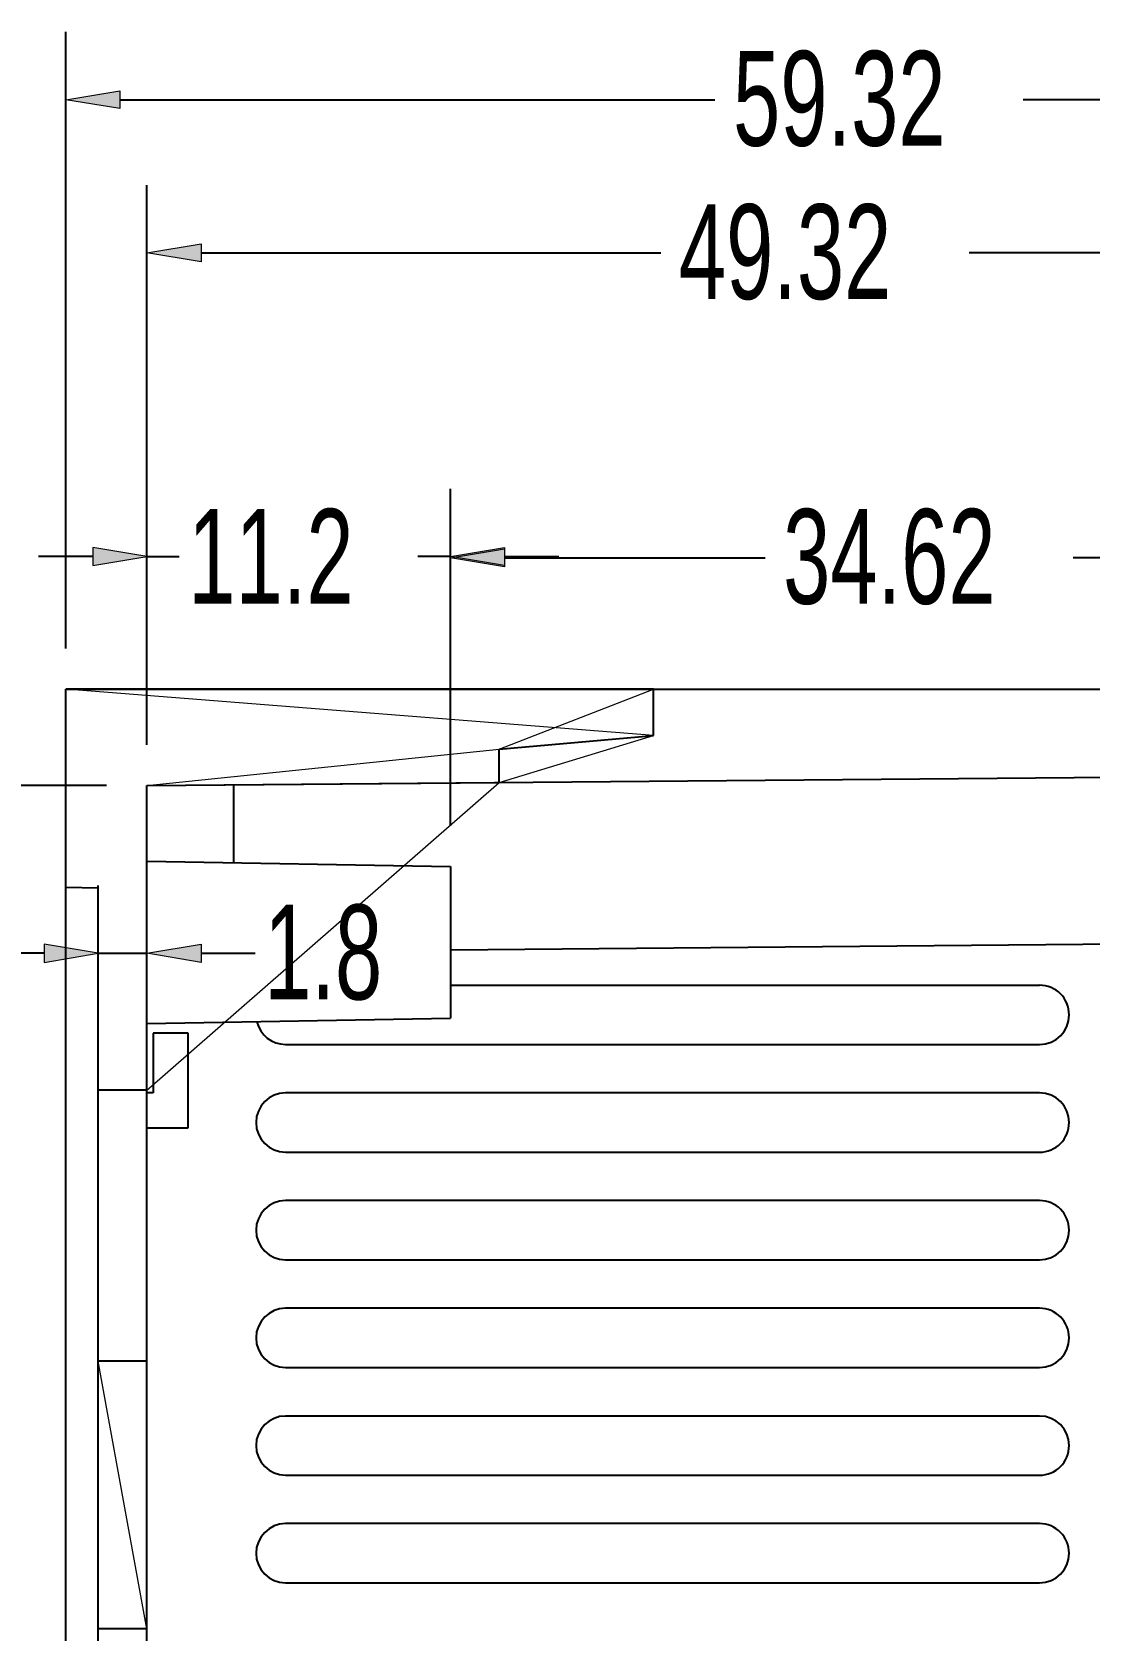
# Model space of a CAD drawing. Header units: inches. Extents: x 0 to 800, y 356 to 444.
# Drawn here: x 558.93 to 567.12, y 408.56 to 420.95 of the extents above; entities that cross this region are included whole.
import ezdxf

# ---------------------------------------------------------------- set-up
doc = ezdxf.new("R2010")
doc.units = ezdxf.units.IN
doc.header["$MEASUREMENT"] = 0

# ---------------------------------------------------------------- blocks, each defined once
blk = doc.blocks.new('block 1750')
at = {"color": 7, "lineweight": 25, "true_color": 0xffffff}
blk.add_lwpolyline([(563.748, 415.855), (559.193, 415.855)], dxfattribs=at)
blk = doc.blocks.new('block 1751')
at = {"color": 7, "lineweight": 25, "true_color": 0xffffff}
blk.add_lwpolyline([(563.748, 415.494), (563.748, 415.855)], dxfattribs=at)
blk = doc.blocks.new('block 1752')
at = {"color": 7, "lineweight": 25, "true_color": 0xffffff}
blk.add_lwpolyline([(562.552, 415.389), (563.748, 415.494)], dxfattribs=at)
blk = doc.blocks.new('block 1753')
at = {"color": 7, "lineweight": 25, "true_color": 0xffffff}
blk.add_lwpolyline([(562.552, 415.131), (562.552, 415.389)], dxfattribs=at)
blk = doc.blocks.new('block 1754')
at = {"color": 7, "lineweight": 25, "true_color": 0xffffff}
blk.add_lwpolyline([(559.822, 415.107), (562.552, 415.131)], dxfattribs=at)
blk = doc.blocks.new('block 1755')
at = {"color": 7, "lineweight": 25, "true_color": 0xffffff}
blk.add_lwpolyline([(559.822, 412.747), (559.822, 415.107)], dxfattribs=at)
blk = doc.blocks.new('block 1756')
at = {"color": 7, "lineweight": 25, "true_color": 0xffffff}
blk.add_lwpolyline([(559.822, 412.747), (559.445, 412.747)], dxfattribs=at)
blk = doc.blocks.new('block 1757')
at = {"color": 7, "lineweight": 25, "true_color": 0xffffff}
blk.add_lwpolyline([(559.445, 412.747), (559.445, 414.312)], dxfattribs=at)
blk = doc.blocks.new('block 1758')
at = {"color": 7, "lineweight": 25, "true_color": 0xffffff}
blk.add_lwpolyline([(559.445, 414.312), (559.193, 414.317)], dxfattribs=at)
blk = doc.blocks.new('block 1759')
at = {"color": 7, "lineweight": 25, "true_color": 0xffffff}
blk.add_lwpolyline([(559.193, 414.317), (559.193, 415.855)], dxfattribs=at)
blk = doc.blocks.new('block 1760')
at = {"color": 7, "lineweight": 25, "true_color": 0xffffff}
blk.add_lwpolyline([(559.822, 408.573), (559.445, 408.573)], dxfattribs=at)
blk = doc.blocks.new('block 1761')
at = {"color": 7, "lineweight": 25, "true_color": 0xffffff}
blk.add_lwpolyline([(559.445, 408.573), (559.445, 410.647)], dxfattribs=at)
blk = doc.blocks.new('block 1762')
at = {"color": 7, "lineweight": 25, "true_color": 0xffffff}
blk.add_lwpolyline([(559.822, 410.647), (559.445, 410.647)], dxfattribs=at)
blk = doc.blocks.new('block 1763')
at = {"color": 7, "lineweight": 25, "true_color": 0xffffff}
blk.add_lwpolyline([(559.822, 408.573), (559.822, 410.647)], dxfattribs=at)
blk = doc.blocks.new('block 1764')
at = {"true_color": 0x000000}
h = blk.add_hatch(dxfattribs=at)
h.set_pattern_fill('AI_USER_DEFINED_HATCH', color=18, scale=10, angle=45, style=0, pattern_type=0)
h.set_pattern_definition([(45, (0, 0), (-7.07107, 7.07107), [])])
edge = h.paths.add_edge_path()
edge.add_spline(control_points=[(559.445, 399.829), (559.445, 399.829), (559.193, 399.824), (559.193, 399.824), (559.193, 399.824), (559.445, 399.829), (559.445, 399.829), (559.445, 399.829), (559.445, 401.856), (559.445, 401.856), (559.445, 401.856), (559.822, 401.856), (559.822, 401.856), (559.822, 401.856), (559.445, 401.856), (559.445, 401.856), (559.445, 401.856), (559.822, 399.034), (559.822, 399.034), (559.822, 399.034), (559.822, 401.856), (559.822, 401.856), (559.822, 401.856), (559.822, 399.034), (559.822, 399.034), (559.822, 399.034), (562.552, 399.011), (562.552, 399.011), (562.552, 399.011), (562.552, 398.752), (562.552, 398.752), (562.552, 398.752), (562.552, 399.011), (562.552, 399.011), (562.552, 399.011), (563.748, 398.647), (563.748, 398.647), (563.748, 398.647), (562.552, 398.752), (562.552, 398.752), (562.552, 398.752), (563.748, 398.286), (563.748, 398.286), (563.748, 398.286), (563.748, 398.647), (563.748, 398.647), (563.748, 398.647), (563.748, 398.286), (563.748, 398.286), (563.748, 398.286), (559.193, 398.286), (559.193, 398.286), (559.193, 398.286), (559.193, 399.824), (559.193, 399.824), (559.193, 399.824), (559.445, 399.829), (559.445, 399.829)], knot_values=[0, 0, 0, 0, 1, 1, 1, 2, 2, 2, 3, 3, 3, 4, 4, 4, 5, 5, 5, 6, 6, 6, 7, 7, 7, 8, 8, 8, 9, 9, 9, 10, 10, 10, 11, 11, 11, 12, 12, 12, 13, 13, 13, 14, 14, 14, 15, 15, 15, 16, 16, 16, 17, 17, 17, 18, 18, 18, 19, 19, 19, 19], degree=3, periodic=1)
edge = h.paths.add_edge_path()
edge.add_spline(control_points=[(563.748, 415.855), (563.748, 415.855), (559.193, 415.855), (559.193, 415.855), (559.193, 415.855), (563.748, 415.494), (563.748, 415.494), (563.748, 415.494), (563.748, 415.855), (563.748, 415.855), (563.748, 415.855), (562.552, 415.389), (562.552, 415.389), (562.552, 415.389), (563.748, 415.494), (563.748, 415.494), (563.748, 415.494), (562.552, 415.131), (562.552, 415.131), (562.552, 415.131), (562.552, 415.389), (562.552, 415.389), (562.552, 415.389), (559.822, 415.107), (559.822, 415.107), (559.822, 415.107), (562.552, 415.131), (562.552, 415.131), (562.552, 415.131), (559.822, 412.747), (559.822, 412.747), (559.822, 412.747), (559.822, 415.107), (559.822, 415.107), (559.822, 415.107), (559.822, 412.747), (559.822, 412.747), (559.822, 412.747), (559.445, 412.747), (559.445, 412.747), (559.445, 412.747), (559.445, 414.312), (559.445, 414.312), (559.445, 414.312), (559.193, 414.316), (559.193, 414.316), (559.193, 414.316), (559.193, 415.855), (559.193, 415.855), (559.193, 415.855), (563.748, 415.855), (563.748, 415.855)], knot_values=[0, 0, 0, 0, 1, 1, 1, 2, 2, 2, 3, 3, 3, 4, 4, 4, 5, 5, 5, 6, 6, 6, 7, 7, 7, 8, 8, 8, 9, 9, 9, 10, 10, 10, 11, 11, 11, 12, 12, 12, 13, 13, 13, 14, 14, 14, 15, 15, 15, 16, 16, 16, 17, 17, 17, 17], degree=3, periodic=1)
edge = h.paths.add_edge_path()
edge.add_spline(control_points=[(559.822, 408.573), (559.822, 408.573), (559.445, 408.573), (559.445, 408.573), (559.445, 408.573), (559.445, 410.647), (559.445, 410.647), (559.445, 410.647), (559.822, 410.647), (559.822, 410.647), (559.822, 410.647), (559.445, 410.647), (559.445, 410.647), (559.445, 410.647), (559.822, 408.573), (559.822, 408.573), (559.822, 408.573), (559.822, 410.647), (559.822, 410.647), (559.822, 410.647), (559.822, 408.573), (559.822, 408.573)], knot_values=[0, 0, 0, 0, 1, 1, 1, 2, 2, 2, 3, 3, 3, 4, 4, 4, 5, 5, 5, 6, 6, 6, 7, 7, 7, 7], degree=3, periodic=1)
at = {"lineweight": 0}
for points, knots in [([(563.748, 415.855), (563.748, 415.855), (559.193, 415.855), (559.193, 415.855), (559.193, 415.855), (563.748, 415.494), (563.748, 415.494), (563.748, 415.494), (563.748, 415.855), (563.748, 415.855), (563.748, 415.855), (562.552, 415.389), (562.552, 415.389), (562.552, 415.389), (563.748, 415.494), (563.748, 415.494), (563.748, 415.494), (562.552, 415.131), (562.552, 415.131), (562.552, 415.131), (562.552, 415.389), (562.552, 415.389), (562.552, 415.389), (559.822, 415.107), (559.822, 415.107), (559.822, 415.107), (562.552, 415.131), (562.552, 415.131), (562.552, 415.131), (559.822, 412.747), (559.822, 412.747), (559.822, 412.747), (559.822, 415.107), (559.822, 415.107), (559.822, 415.107), (559.822, 412.747), (559.822, 412.747), (559.822, 412.747), (559.445, 412.747), (559.445, 412.747), (559.445, 412.747), (559.445, 414.312), (559.445, 414.312), (559.445, 414.312), (559.193, 414.316), (559.193, 414.316), (559.193, 414.316), (559.193, 415.855), (559.193, 415.855), (559.193, 415.855), (563.748, 415.855), (563.748, 415.855)], [0, 0, 0, 0, 1, 1, 1, 2, 2, 2, 3, 3, 3, 4, 4, 4, 5, 5, 5, 6, 6, 6, 7, 7, 7, 8, 8, 8, 9, 9, 9, 10, 10, 10, 11, 11, 11, 12, 12, 12, 13, 13, 13, 14, 14, 14, 15, 15, 15, 16, 16, 16, 17, 17, 17, 17]), ([(559.822, 408.573), (559.822, 408.573), (559.445, 408.573), (559.445, 408.573), (559.445, 408.573), (559.445, 410.647), (559.445, 410.647), (559.445, 410.647), (559.822, 410.647), (559.822, 410.647), (559.822, 410.647), (559.445, 410.647), (559.445, 410.647), (559.445, 410.647), (559.822, 408.573), (559.822, 408.573), (559.822, 408.573), (559.822, 410.647), (559.822, 410.647), (559.822, 410.647), (559.822, 408.573), (559.822, 408.573)], [0, 0, 0, 0, 1, 1, 1, 2, 2, 2, 3, 3, 3, 4, 4, 4, 5, 5, 5, 6, 6, 6, 7, 7, 7, 7])]:
    blk.add_open_spline(points, degree=3, knots=knots, dxfattribs=at)
blk = doc.blocks.new('block 1817')
at = {"color": 7, "lineweight": 25, "true_color": 0xffffff}
blk.add_lwpolyline([(559.193, 398.286), (559.193, 415.855)], dxfattribs=at)
blk = doc.blocks.new('block 1823')
at = {"color": 7, "lineweight": 25, "true_color": 0xffffff}
blk.add_lwpolyline([(559.445, 399.829), (559.445, 414.312)], dxfattribs=at)
blk = doc.blocks.new('block 1824')
at = {"color": 7, "lineweight": 25, "true_color": 0xffffff}
blk.add_lwpolyline([(559.822, 399.034), (559.822, 415.107)], dxfattribs=at)
blk = doc.blocks.new('block 1825')
at = {"color": 7, "lineweight": 25, "true_color": 0xffffff}
blk.add_lwpolyline([(559.87, 413.189), (559.87, 412.727)], dxfattribs=at)
blk = doc.blocks.new('block 1827')
at = {"color": 7, "lineweight": 25, "true_color": 0xffffff}
blk.add_lwpolyline([(560.143, 412.454), (560.143, 413.189)], dxfattribs=at)
blk = doc.blocks.new('block 1832')
at = {"color": 7, "lineweight": 25, "true_color": 0xffffff}
blk.add_lwpolyline([(560.494, 415.113), (560.494, 414.51)], dxfattribs=at)
blk = doc.blocks.new('block 1843')
at = {"color": 7, "lineweight": 25, "true_color": 0xffffff}
blk.add_lwpolyline([(562.174, 414.481), (562.174, 413.304)], dxfattribs=at)
blk = doc.blocks.new('block 1846')
at = {"color": 7, "lineweight": 25, "true_color": 0xffffff}
blk.add_lwpolyline([(562.552, 415.131), (562.552, 415.389)], dxfattribs=at)
blk = doc.blocks.new('block 1852')
at = {"color": 7, "lineweight": 25, "true_color": 0xffffff}
blk.add_lwpolyline([(563.748, 415.494), (563.748, 415.855)], dxfattribs=at)
blk = doc.blocks.new('block 1867')
at = {"color": 7, "lineweight": 25, "true_color": 0xffffff}
blk.add_lwpolyline([(559.822, 408.573), (559.445, 408.573)], dxfattribs=at)
blk = doc.blocks.new('block 1868')
at = {"color": 7, "lineweight": 25, "true_color": 0xffffff}
blk.add_lwpolyline([(560.897, 408.928), (566.74, 408.928)], dxfattribs=at)
blk = doc.blocks.new('block 1876')
at = {"color": 7, "lineweight": 25, "true_color": 0xffffff}
blk.add_lwpolyline([(566.74, 409.387), (560.897, 409.387)], dxfattribs=at)
blk = doc.blocks.new('block 1877')
at = {"color": 7, "lineweight": 25, "true_color": 0xffffff}
blk.add_lwpolyline([(560.897, 409.762), (566.74, 409.762)], dxfattribs=at)
blk = doc.blocks.new('block 1886')
at = {"color": 7, "lineweight": 25, "true_color": 0xffffff}
blk.add_lwpolyline([(566.74, 410.221), (560.897, 410.221)], dxfattribs=at)
blk = doc.blocks.new('block 1887')
at = {"color": 7, "lineweight": 25, "true_color": 0xffffff}
blk.add_lwpolyline([(560.897, 410.597), (566.74, 410.597)], dxfattribs=at)
blk = doc.blocks.new('block 1888')
at = {"color": 7, "lineweight": 25, "true_color": 0xffffff}
blk.add_lwpolyline([(559.822, 410.647), (559.445, 410.647)], dxfattribs=at)
blk = doc.blocks.new('block 1894')
at = {"color": 7, "lineweight": 25, "true_color": 0xffffff}
blk.add_lwpolyline([(566.74, 411.056), (560.897, 411.056)], dxfattribs=at)
blk = doc.blocks.new('block 1896')
at = {"color": 7, "lineweight": 25, "true_color": 0xffffff}
blk.add_lwpolyline([(560.897, 411.432), (566.74, 411.432)], dxfattribs=at)
blk = doc.blocks.new('block 1903')
at = {"color": 7, "lineweight": 25, "true_color": 0xffffff}
blk.add_lwpolyline([(566.74, 411.891), (560.897, 411.891)], dxfattribs=at)
blk = doc.blocks.new('block 1904')
at = {"color": 7, "lineweight": 25, "true_color": 0xffffff}
blk.add_lwpolyline([(560.897, 412.266), (566.74, 412.266)], dxfattribs=at)
blk = doc.blocks.new('block 1906')
at = {"color": 7, "lineweight": 25, "true_color": 0xffffff}
blk.add_lwpolyline([(559.822, 412.454), (560.143, 412.454)], dxfattribs=at)
blk = doc.blocks.new('block 1917')
at = {"color": 7, "lineweight": 25, "true_color": 0xffffff}
blk.add_lwpolyline([(559.87, 412.727), (559.823, 412.726)], dxfattribs=at)
blk = doc.blocks.new('block 1918')
at = {"color": 7, "lineweight": 25, "true_color": 0xffffff}
blk.add_lwpolyline([(559.822, 413.263), (562.174, 413.304)], dxfattribs=at)
blk = doc.blocks.new('block 1919')
at = {"color": 7, "lineweight": 25, "true_color": 0xffffff}
blk.add_lwpolyline([(566.74, 412.725), (560.897, 412.725)], dxfattribs=at)
blk = doc.blocks.new('block 1920')
at = {"color": 7, "lineweight": 25, "true_color": 0xffffff}
blk.add_lwpolyline([(559.822, 412.747), (559.445, 412.747)], dxfattribs=at)
blk = doc.blocks.new('block 1923')
at = {"color": 7, "lineweight": 25, "true_color": 0xffffff}
blk.add_lwpolyline([(560.897, 413.101), (566.74, 413.101)], dxfattribs=at)
blk = doc.blocks.new('block 1924')
at = {"color": 7, "lineweight": 25, "true_color": 0xffffff}
blk.add_lwpolyline([(560.143, 413.189), (559.87, 413.189)], dxfattribs=at)
blk = doc.blocks.new('block 1927')
at = {"color": 7, "lineweight": 25, "true_color": 0xffffff}
blk.add_lwpolyline([(562.174, 413.56), (566.74, 413.56)], dxfattribs=at)
blk = doc.blocks.new('block 1929')
at = {"color": 7, "lineweight": 25, "true_color": 0xffffff}
blk.add_lwpolyline([(562.174, 413.835), (568.807, 413.893)], dxfattribs=at)
blk = doc.blocks.new('block 1934')
at = {"color": 7, "lineweight": 25, "true_color": 0xffffff}
blk.add_lwpolyline([(559.445, 414.312), (559.193, 414.317)], dxfattribs=at)
blk = doc.blocks.new('block 1935')
at = {"color": 7, "lineweight": 25, "true_color": 0xffffff}
blk.add_lwpolyline([(559.822, 414.522), (562.174, 414.481)], dxfattribs=at)
blk = doc.blocks.new('block 1936')
at = {"color": 7, "lineweight": 25, "true_color": 0xffffff}
blk.add_lwpolyline([(559.822, 415.107), (568.807, 415.185)], dxfattribs=at)
blk = doc.blocks.new('block 1940')
at = {"color": 7, "lineweight": 25, "true_color": 0xffffff}
blk.add_lwpolyline([(562.552, 415.389), (563.748, 415.494)], dxfattribs=at)
blk = doc.blocks.new('block 1942')
at = {"color": 7, "lineweight": 25, "true_color": 0xffffff}
blk.add_lwpolyline([(559.193, 415.855), (568.597, 415.855)], dxfattribs=at)
blk = doc.blocks.new('block 2651')
at = {"color": 7, "lineweight": 25, "true_color": 0xffffff}
blk.add_open_spline([(560.675, 413.277), (560.699, 413.174), (560.791, 413.101), (560.897, 413.101)], degree=3, dxfattribs=at)
blk = doc.blocks.new('block 2653')
at = {"color": 7, "lineweight": 25, "true_color": 0xffffff}
blk.add_open_spline([(566.74, 413.101), (566.867, 413.101), (566.97, 413.204), (566.97, 413.33), (566.97, 413.457), (566.867, 413.56), (566.74, 413.56)], degree=3, knots=[0, 0, 0, 0, 1, 1, 1, 2, 2, 2, 2], dxfattribs=at)
blk = doc.blocks.new('block 2654')
at = {"color": 7, "lineweight": 25, "true_color": 0xffffff}
blk.add_open_spline([(566.74, 412.266), (566.867, 412.266), (566.97, 412.369), (566.97, 412.496), (566.97, 412.622), (566.867, 412.725), (566.74, 412.725)], degree=3, knots=[0, 0, 0, 0, 1, 1, 1, 2, 2, 2, 2], dxfattribs=at)
blk = doc.blocks.new('block 2655')
at = {"color": 7, "lineweight": 25, "true_color": 0xffffff}
blk.add_open_spline([(560.897, 412.725), (560.771, 412.725), (560.668, 412.622), (560.668, 412.496), (560.668, 412.369), (560.771, 412.266), (560.897, 412.266)], degree=3, knots=[0, 0, 0, 0, 1, 1, 1, 2, 2, 2, 2], dxfattribs=at)
blk = doc.blocks.new('block 2656')
at = {"color": 7, "lineweight": 25, "true_color": 0xffffff}
blk.add_open_spline([(566.74, 411.432), (566.867, 411.432), (566.97, 411.534), (566.97, 411.661), (566.97, 411.788), (566.867, 411.891), (566.74, 411.891)], degree=3, knots=[0, 0, 0, 0, 1, 1, 1, 2, 2, 2, 2], dxfattribs=at)
blk = doc.blocks.new('block 2657')
at = {"color": 7, "lineweight": 25, "true_color": 0xffffff}
blk.add_open_spline([(560.897, 411.891), (560.771, 411.891), (560.668, 411.788), (560.668, 411.661), (560.668, 411.534), (560.771, 411.432), (560.897, 411.432)], degree=3, knots=[0, 0, 0, 0, 1, 1, 1, 2, 2, 2, 2], dxfattribs=at)
blk = doc.blocks.new('block 2658')
at = {"color": 7, "lineweight": 25, "true_color": 0xffffff}
blk.add_open_spline([(566.74, 410.597), (566.867, 410.597), (566.97, 410.7), (566.97, 410.826), (566.97, 410.953), (566.867, 411.056), (566.74, 411.056)], degree=3, knots=[0, 0, 0, 0, 1, 1, 1, 2, 2, 2, 2], dxfattribs=at)
blk = doc.blocks.new('block 2659')
at = {"color": 7, "lineweight": 25, "true_color": 0xffffff}
blk.add_open_spline([(560.897, 411.056), (560.771, 411.056), (560.668, 410.953), (560.668, 410.826), (560.668, 410.7), (560.771, 410.597), (560.897, 410.597)], degree=3, knots=[0, 0, 0, 0, 1, 1, 1, 2, 2, 2, 2], dxfattribs=at)
blk = doc.blocks.new('block 2660')
at = {"color": 7, "lineweight": 25, "true_color": 0xffffff}
blk.add_open_spline([(566.74, 409.762), (566.867, 409.762), (566.97, 409.865), (566.97, 409.992), (566.97, 410.119), (566.867, 410.221), (566.74, 410.221)], degree=3, knots=[0, 0, 0, 0, 1, 1, 1, 2, 2, 2, 2], dxfattribs=at)
blk = doc.blocks.new('block 2661')
at = {"color": 7, "lineweight": 25, "true_color": 0xffffff}
blk.add_open_spline([(560.897, 410.221), (560.771, 410.221), (560.668, 410.119), (560.668, 409.992), (560.668, 409.865), (560.771, 409.762), (560.897, 409.762)], degree=3, knots=[0, 0, 0, 0, 1, 1, 1, 2, 2, 2, 2], dxfattribs=at)
blk = doc.blocks.new('block 2662')
at = {"color": 7, "lineweight": 25, "true_color": 0xffffff}
blk.add_open_spline([(566.74, 408.928), (566.867, 408.928), (566.97, 409.03), (566.97, 409.157), (566.97, 409.284), (566.867, 409.387), (566.74, 409.387)], degree=3, knots=[0, 0, 0, 0, 1, 1, 1, 2, 2, 2, 2], dxfattribs=at)
blk = doc.blocks.new('block 2663')
at = {"color": 7, "lineweight": 25, "true_color": 0xffffff}
blk.add_open_spline([(560.897, 409.387), (560.771, 409.387), (560.668, 409.284), (560.668, 409.157), (560.668, 409.03), (560.771, 408.928), (560.897, 408.928)], degree=3, knots=[0, 0, 0, 0, 1, 1, 1, 2, 2, 2, 2], dxfattribs=at)
blk = doc.blocks.new('block 3975')
at = {"color": 5, "lineweight": 25, "true_color": 0x0000ff}
blk.add_lwpolyline([(559.193, 416.17), (559.193, 420.947)], dxfattribs=at)
blk = doc.blocks.new('block 3976')
at = {"color": 5, "lineweight": 25, "true_color": 0x0000ff}
blk.add_lwpolyline([(571.646, 419.023), (571.646, 420.947)], dxfattribs=at)
blk = doc.blocks.new('block 3977')
at = {"color": 5, "lineweight": 25, "true_color": 0x0000ff}
blk.add_lwpolyline([(559.613, 420.422), (564.225, 420.422)], dxfattribs=at)
blk = doc.blocks.new('block 3978')
at = {"color": 5, "lineweight": 25, "true_color": 0x0000ff}
blk.add_lwpolyline([(571.226, 420.422), (566.614, 420.422)], dxfattribs=at)
blk = doc.blocks.new('block 3979')
at = {"true_color": 0x0000ff}
h = blk.add_hatch(color=5, dxfattribs=at)
h.dxf.hatch_style = 2
h.paths.add_polyline_path([(559.613, 420.492), (559.613, 420.353), (559.193, 420.422)])
at = {"lineweight": 0}
blk.add_lwpolyline([(559.613, 420.492), (559.613, 420.353), (559.193, 420.422), (559.613, 420.492)], dxfattribs=at)
blk = doc.blocks.new('block 3980')
at = {"true_color": 0x0000ff}
h = blk.add_hatch(color=5, dxfattribs=at)
h.dxf.hatch_style = 2
h.paths.add_polyline_path([(571.226, 420.492), (571.226, 420.353), (571.646, 420.422)])
at = {"lineweight": 0}
blk.add_lwpolyline([(571.226, 420.492), (571.226, 420.353), (571.646, 420.422), (571.226, 420.492)], dxfattribs=at)
blk = doc.blocks.new('block 3981')
at = {"color": 3, "true_color": 0x00ff00, "insert": (564.365, 420.055), "char_height": 0.7347, "attachment_point": 7}
blk.add_mtext('\\fAdobe Song Std L|b0|i0|c0|p34;\\W0.67;59.32', dxfattribs=at)
blk = doc.blocks.new('block 3982')
at = {"lineweight": 0}
blk.add_lwpolyline([(559.193, 415.855), (559.193, 415.855)], dxfattribs=at)
blk = doc.blocks.new('block 3983')
at = {"lineweight": 0}
blk.add_lwpolyline([(571.646, 418.708), (571.646, 418.708)], dxfattribs=at)
blk = doc.blocks.new('block 3984')
at = {"lineweight": 0}
blk.add_lwpolyline([(571.646, 420.422), (571.646, 420.422)], dxfattribs=at)
blk = doc.blocks.new('block 3974')
for name in ['block 3975', 'block 3976', 'block 3981', 'block 3979', 'block 3980', 'block 3977', 'block 3978', 'block 3984', 'block 3983', 'block 3982']:
    blk.add_blockref(name, (0, 0))
blk = doc.blocks.new('block 4004')
at = {"lineweight": 0}
blk.add_lwpolyline([(559.193, 415.855), (559.193, 415.855)], dxfattribs=at)
blk = doc.blocks.new('block 3996')
blk.add_blockref('block 4004', (0, 0))
blk = doc.blocks.new('block 4008')
at = {"color": 5, "lineweight": 25, "true_color": 0x0000ff}
blk.add_lwpolyline([(559.508, 415.107), (557.879, 415.107)], dxfattribs=at)
blk = doc.blocks.new('block 4015')
at = {"lineweight": 0}
blk.add_lwpolyline([(559.822, 415.107), (559.822, 415.107)], dxfattribs=at)
blk = doc.blocks.new('block 4007')
for name in ['block 4008', 'block 4015']:
    blk.add_blockref(name, (0, 0))
blk = doc.blocks.new('block 4019')
at = {"color": 5, "lineweight": 25, "true_color": 0x0000ff}
blk.add_lwpolyline([(562.174, 414.796), (562.174, 417.407)], dxfattribs=at)
blk = doc.blocks.new('block 4020')
at = {"color": 5, "lineweight": 25, "true_color": 0x0000ff}
blk.add_lwpolyline([(559.822, 415.422), (559.822, 417.407)], dxfattribs=at)
blk = doc.blocks.new('block 4021')
at = {"color": 5, "lineweight": 25, "true_color": 0x0000ff}
blk.add_lwpolyline([(562.594, 416.883), (563.014, 416.883)], dxfattribs=at)
blk = doc.blocks.new('block 4022')
at = {"color": 5, "lineweight": 25, "true_color": 0x0000ff}
blk.add_lwpolyline([(559.402, 416.883), (558.983, 416.883)], dxfattribs=at)
blk = doc.blocks.new('block 4023')
at = {"color": 5, "lineweight": 25, "true_color": 0x0000ff}
blk.add_lwpolyline([(562.174, 416.883), (561.923, 416.883)], dxfattribs=at)
blk = doc.blocks.new('block 4024')
at = {"color": 5, "lineweight": 25, "true_color": 0x0000ff}
blk.add_lwpolyline([(559.822, 416.883), (560.073, 416.883)], dxfattribs=at)
blk = doc.blocks.new('block 4025')
at = {"true_color": 0x0000ff}
h = blk.add_hatch(color=5, dxfattribs=at)
h.dxf.hatch_style = 2
h.paths.add_polyline_path([(562.594, 416.953), (562.594, 416.812), (562.174, 416.883)])
at = {"lineweight": 0}
blk.add_lwpolyline([(562.594, 416.953), (562.594, 416.812), (562.174, 416.883), (562.594, 416.953)], dxfattribs=at)
blk = doc.blocks.new('block 4026')
at = {"true_color": 0x0000ff}
h = blk.add_hatch(color=5, dxfattribs=at)
h.dxf.hatch_style = 2
h.paths.add_polyline_path([(559.402, 416.953), (559.402, 416.812), (559.822, 416.883)])
at = {"lineweight": 0}
blk.add_lwpolyline([(559.402, 416.953), (559.402, 416.812), (559.822, 416.883), (559.402, 416.953)], dxfattribs=at)
blk = doc.blocks.new('block 4027')
at = {"color": 3, "true_color": 0x00ff00, "insert": (560.143, 416.516), "char_height": 0.7347, "attachment_point": 7}
blk.add_mtext('\\fAdobe Song Std L|b0|i0|c0|p34;\\W0.67;11.2', dxfattribs=at)
blk = doc.blocks.new('block 4028')
at = {"lineweight": 0}
blk.add_lwpolyline([(562.174, 414.481), (562.174, 414.481)], dxfattribs=at)
blk = doc.blocks.new('block 4029')
at = {"lineweight": 0}
blk.add_lwpolyline([(559.822, 415.107), (559.822, 415.107)], dxfattribs=at)
blk = doc.blocks.new('block 4030')
at = {"lineweight": 0}
blk.add_lwpolyline([(559.822, 416.883), (559.822, 416.883)], dxfattribs=at)
blk = doc.blocks.new('block 4018')
for name in ['block 4020', 'block 4019', 'block 4027', 'block 4022', 'block 4026', 'block 4024', 'block 4030', 'block 4023', 'block 4025', 'block 4021', 'block 4029', 'block 4028']:
    blk.add_blockref(name, (0, 0))
blk = doc.blocks.new('block 4032')
at = {"color": 5, "lineweight": 25, "true_color": 0x0000ff}
blk.add_lwpolyline([(562.174, 414.796), (562.174, 417.397)], dxfattribs=at)
blk = doc.blocks.new('block 4033')
at = {"color": 5, "lineweight": 25, "true_color": 0x0000ff}
blk.add_lwpolyline([(569.441, 415.691), (569.441, 417.397)], dxfattribs=at)
blk = doc.blocks.new('block 4034')
at = {"color": 5, "lineweight": 25, "true_color": 0x0000ff}
blk.add_lwpolyline([(562.594, 416.873), (564.613, 416.873)], dxfattribs=at)
blk = doc.blocks.new('block 4035')
at = {"color": 5, "lineweight": 25, "true_color": 0x0000ff}
blk.add_lwpolyline([(569.021, 416.873), (567.002, 416.873)], dxfattribs=at)
blk = doc.blocks.new('block 4036')
at = {"true_color": 0x0000ff}
h = blk.add_hatch(color=5, dxfattribs=at)
h.dxf.hatch_style = 2
h.paths.add_polyline_path([(562.594, 416.942), (562.594, 416.803), (562.174, 416.873)])
at = {"lineweight": 0}
blk.add_lwpolyline([(562.594, 416.942), (562.594, 416.803), (562.174, 416.873), (562.594, 416.942)], dxfattribs=at)
blk = doc.blocks.new('block 4037')
at = {"true_color": 0x0000ff}
h = blk.add_hatch(color=5, dxfattribs=at)
h.dxf.hatch_style = 2
h.paths.add_polyline_path([(569.021, 416.942), (569.021, 416.803), (569.441, 416.873)])
at = {"lineweight": 0}
blk.add_lwpolyline([(569.021, 416.942), (569.021, 416.803), (569.441, 416.873), (569.021, 416.942)], dxfattribs=at)
blk = doc.blocks.new('block 4038')
at = {"color": 3, "true_color": 0x00ff00, "insert": (564.753, 416.505), "char_height": 0.7347, "attachment_point": 7}
blk.add_mtext('\\fAdobe Song Std L|b0|i0|c0|p34;\\W0.67;34.62', dxfattribs=at)
blk = doc.blocks.new('block 4039')
at = {"lineweight": 0}
blk.add_lwpolyline([(562.174, 414.481), (562.174, 414.481)], dxfattribs=at)
blk = doc.blocks.new('block 4040')
at = {"lineweight": 0}
blk.add_lwpolyline([(569.441, 415.376), (569.441, 415.376)], dxfattribs=at)
blk = doc.blocks.new('block 4041')
at = {"lineweight": 0}
blk.add_lwpolyline([(569.441, 416.873), (569.441, 416.873)], dxfattribs=at)
blk = doc.blocks.new('block 4031')
for name in ['block 4032', 'block 4033', 'block 4038', 'block 4036', 'block 4034', 'block 4035', 'block 4037', 'block 4041', 'block 4040', 'block 4039']:
    blk.add_blockref(name, (0, 0))
blk = doc.blocks.new('block 4055')
at = {"color": 5, "lineweight": 25, "true_color": 0x0000ff}
blk.add_lwpolyline([(559.822, 415.422), (559.822, 419.76)], dxfattribs=at)
blk = doc.blocks.new('block 4056')
at = {"color": 5, "lineweight": 25, "true_color": 0x0000ff}
blk.add_lwpolyline([(570.177, 418.1), (570.177, 419.76)], dxfattribs=at)
blk = doc.blocks.new('block 4057')
at = {"color": 5, "lineweight": 25, "true_color": 0x0000ff}
blk.add_lwpolyline([(560.242, 419.235), (563.805, 419.235)], dxfattribs=at)
blk = doc.blocks.new('block 4058')
at = {"color": 5, "lineweight": 25, "true_color": 0x0000ff}
blk.add_lwpolyline([(569.757, 419.235), (566.194, 419.235)], dxfattribs=at)
blk = doc.blocks.new('block 4059')
at = {"true_color": 0x0000ff}
h = blk.add_hatch(color=5, dxfattribs=at)
h.dxf.hatch_style = 2
h.paths.add_polyline_path([(560.242, 419.305), (560.242, 419.165), (559.822, 419.235)])
at = {"lineweight": 0}
blk.add_lwpolyline([(560.242, 419.305), (560.242, 419.165), (559.822, 419.235), (560.242, 419.305)], dxfattribs=at)
blk = doc.blocks.new('block 4060')
at = {"true_color": 0x0000ff}
h = blk.add_hatch(color=5, dxfattribs=at)
h.dxf.hatch_style = 2
h.paths.add_polyline_path([(569.757, 419.305), (569.757, 419.165), (570.177, 419.235)])
at = {"lineweight": 0}
blk.add_lwpolyline([(569.757, 419.305), (569.757, 419.165), (570.177, 419.235), (569.757, 419.305)], dxfattribs=at)
blk = doc.blocks.new('block 4061')
at = {"color": 3, "true_color": 0x00ff00, "insert": (563.945, 418.867), "char_height": 0.7347, "attachment_point": 7}
blk.add_mtext('\\fAdobe Song Std L|b0|i0|c0|p34;\\W0.67;49.32', dxfattribs=at)
blk = doc.blocks.new('block 4062')
at = {"lineweight": 0}
blk.add_lwpolyline([(559.822, 415.107), (559.822, 415.107)], dxfattribs=at)
blk = doc.blocks.new('block 4063')
at = {"lineweight": 0}
blk.add_lwpolyline([(570.177, 417.785), (570.177, 417.785)], dxfattribs=at)
blk = doc.blocks.new('block 4064')
at = {"lineweight": 0}
blk.add_lwpolyline([(570.177, 419.235), (570.177, 419.235)], dxfattribs=at)
blk = doc.blocks.new('block 4054')
for name in ['block 4055', 'block 4056', 'block 4061', 'block 4059', 'block 4057', 'block 4058', 'block 4060', 'block 4064', 'block 4063', 'block 4062']:
    blk.add_blockref(name, (0, 0))
blk = doc.blocks.new('block 4078')
at = {"color": 5, "lineweight": 25, "true_color": 0x0000ff}
blk.add_lwpolyline([(559.822, 410.962), (559.822, 414.332)], dxfattribs=at)
blk = doc.blocks.new('block 4079')
at = {"color": 5, "lineweight": 25, "true_color": 0x0000ff}
blk.add_lwpolyline([(559.445, 410.962), (559.445, 414.332)], dxfattribs=at)
blk = doc.blocks.new('block 4080')
at = {"color": 5, "lineweight": 25, "true_color": 0x0000ff}
blk.add_lwpolyline([(559.025, 413.807), (558.605, 413.807)], dxfattribs=at)
blk = doc.blocks.new('block 4081')
at = {"color": 5, "lineweight": 25, "true_color": 0x0000ff}
blk.add_lwpolyline([(560.242, 413.807), (560.662, 413.807)], dxfattribs=at)
blk = doc.blocks.new('block 4082')
at = {"color": 5, "lineweight": 25, "true_color": 0x0000ff}
blk.add_lwpolyline([(559.445, 413.807), (559.822, 413.807)], dxfattribs=at)
blk = doc.blocks.new('block 4083')
at = {"true_color": 0x0000ff}
h = blk.add_hatch(color=5, dxfattribs=at)
h.dxf.hatch_style = 2
h.paths.add_polyline_path([(559.025, 413.877), (559.025, 413.737), (559.445, 413.807)])
at = {"lineweight": 0}
blk.add_lwpolyline([(559.025, 413.877), (559.025, 413.737), (559.445, 413.807), (559.025, 413.877)], dxfattribs=at)
blk = doc.blocks.new('block 4084')
at = {"true_color": 0x0000ff}
h = blk.add_hatch(color=5, dxfattribs=at)
h.dxf.hatch_style = 2
h.paths.add_polyline_path([(560.242, 413.877), (560.242, 413.737), (559.822, 413.807)])
at = {"lineweight": 0}
blk.add_lwpolyline([(560.242, 413.877), (560.242, 413.737), (559.822, 413.807), (560.242, 413.877)], dxfattribs=at)
blk = doc.blocks.new('block 4085')
at = {"color": 3, "true_color": 0x00ff00, "insert": (560.731, 413.439), "char_height": 0.7347, "attachment_point": 7}
blk.add_mtext('\\fAdobe Song Std L|b0|i0|c0|p34;\\W0.67;1.8', dxfattribs=at)
blk = doc.blocks.new('block 4086')
at = {"lineweight": 0}
blk.add_lwpolyline([(559.822, 410.647), (559.822, 410.647)], dxfattribs=at)
blk = doc.blocks.new('block 4087')
at = {"lineweight": 0}
blk.add_lwpolyline([(559.445, 410.647), (559.445, 410.647)], dxfattribs=at)
blk = doc.blocks.new('block 4088')
at = {"lineweight": 0}
blk.add_lwpolyline([(559.445, 413.807), (559.445, 413.807)], dxfattribs=at)
blk = doc.blocks.new('block 4077')
for name in ['block 4079', 'block 4078', 'block 4085', 'block 4080', 'block 4083', 'block 4082', 'block 4088', 'block 4084', 'block 4081', 'block 4087', 'block 4086']:
    blk.add_blockref(name, (0, 0))

msp = doc.modelspace()

# ---------------------------------------------------------------- block references
for name in ['block 3974', 'block 4054', 'block 4018', 'block 4031', 'block 3996', 'block 1750', 'block 1759', 'block 1764', 'block 1817', 'block 1942', 'block 1751', 'block 1852', 'block 1752', 'block 1940', 'block 1753', 'block 1846', 'block 1936', 'block 4007', 'block 1754', 'block 1755', 'block 1824', 'block 1832', 'block 1935', 'block 1843', 'block 4077', 'block 1758', 'block 1934', 'block 1757', 'block 1823', 'block 1929', 'block 1927', 'block 2653', 'block 1918', 'block 1825', 'block 1924', 'block 1827', 'block 2651', 'block 1923', 'block 1756', 'block 1920', 'block 1917', 'block 2655', 'block 1919', 'block 2654', 'block 1906', 'block 1904', 'block 2657', 'block 1903', 'block 2656', 'block 1896', 'block 2659', 'block 1894', 'block 2658', 'block 1761', 'block 1762', 'block 1888', 'block 1763', 'block 1887', 'block 2661', 'block 1886', 'block 2660', 'block 1877', 'block 2663', 'block 1876', 'block 2662', 'block 1868', 'block 1760', 'block 1867']:
    msp.add_blockref(name, (0, 0))

doc.saveas('drawing.dxf')
